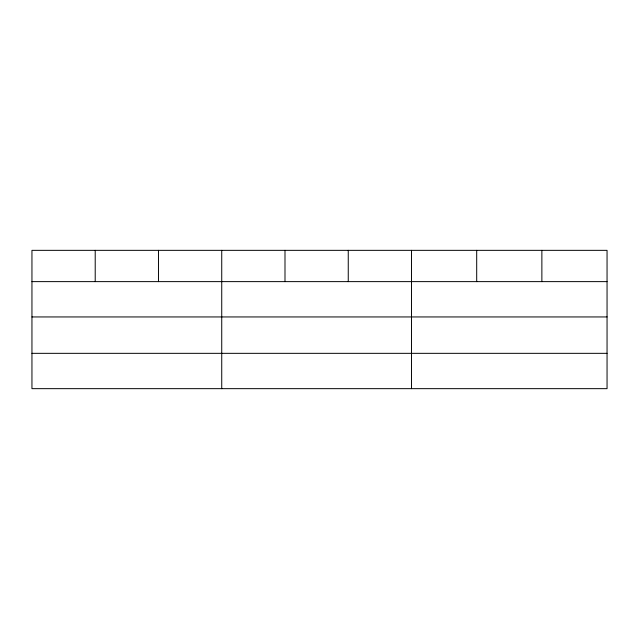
<?xml version="1.0" encoding="UTF-8"?>
<svg xmlns="http://www.w3.org/2000/svg" width="639" height="639" viewBox="0 0 639 639"><rect width="100%" height="100%" fill="white"/><g stroke="black" fill="none" stroke-linecap="round" stroke-linejoin="round"><path stroke-width="0.96" d="M607.05 316.944L607.05 250.344L31.95 250.344L31.95 388.656L607.05 388.656L607.05 316.944L31.95 316.944M31.95 281.623L607.05 281.623M31.95 353.335L607.05 353.335M541.872 250.344L541.872 281.623M476.694 250.344L476.694 281.623M411.516 250.344L411.516 388.656M348.255 250.344L348.255 281.623M284.994 250.344L284.994 281.623M221.733 250.344L221.733 388.656M158.472 250.344L158.472 281.623M95.211 250.344L95.211 281.623"/></g></svg>
